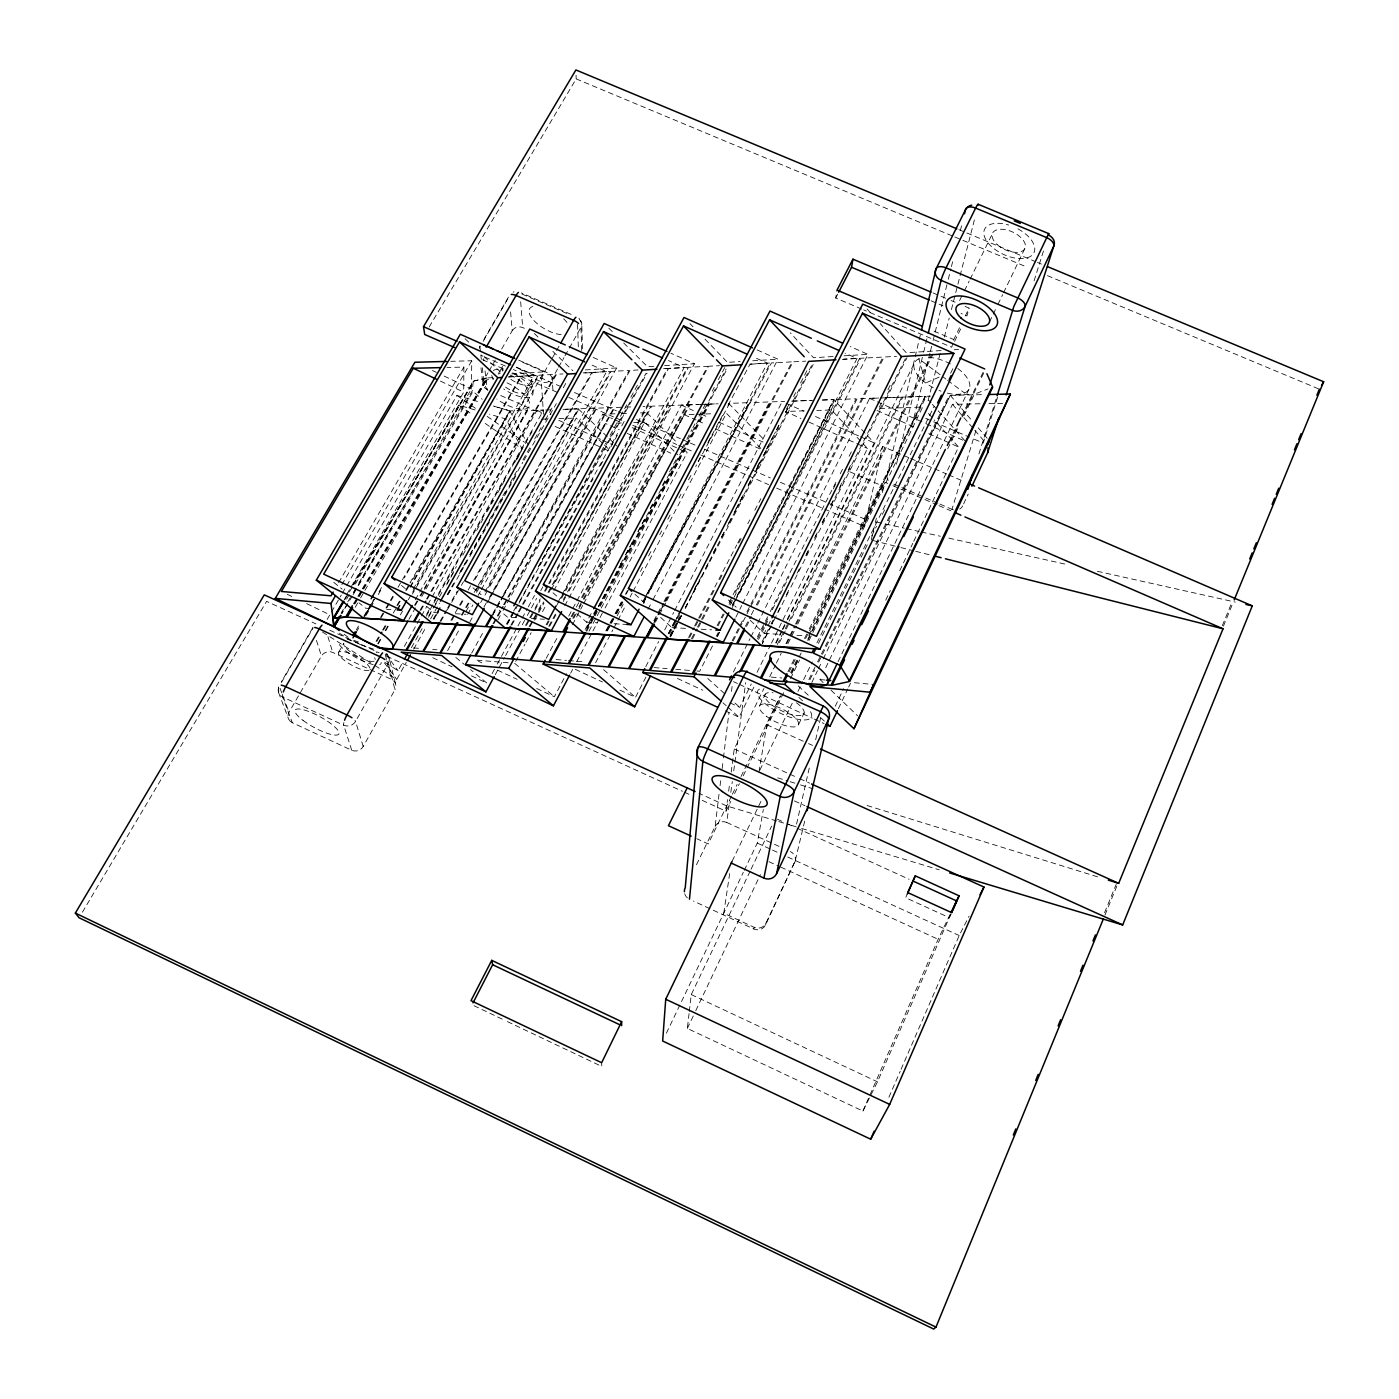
<?xml version="1.0" encoding="UTF-8"?>
<svg xmlns="http://www.w3.org/2000/svg" width="1399" height="1399" viewBox="0 0 1399 1399"><rect width="100%" height="100%" fill="white"/><g stroke="black" fill="none" stroke-linecap="round" stroke-linejoin="round"><path stroke-width="0.75" stroke-dasharray="5 3.75" d="M346.969 594.103L463.716 392.14L463.873 367.08L446.998 367.482M358.144 585.254L471.393 388.974L471.76 360.767L450.705 361.309M950.935 913.949L877.47 1081.812L862.921 1111.051L687.346 1028.422L689.06 1013.628M689.305 1011.512L691.263 994.584L750.126 871.175M696.457 864.739L715.134 826.407L719.034 794.265M720.065 785.713L721.097 777.144M722.146 768.576L723.178 760.007M723.44 757.856L728.896 712.878M731.502 691.456L732.272 685.038M702.211 800.35L725.994 811.21L727.532 799.598M728.652 791.169L729.771 782.74M731.17 772.196L734.248 749.007L763.941 688.5M715.134 826.407A8.744 8.411 8.1 0 1 726.728 822.455L729.648 800.945M730.82 792.341L732.289 781.586M733.741 770.832L734.615 764.379M734.912 762.228L745.702 682.66M729.683 873.536L723.755 913.232L754.166 927.31A8.919 8.674 16.9 0 0 765.952 923.183L795.174 861.015L765.585 924.896A8.884 8.656 16.9 0 1 753.834 929.006L693.362 901.026M861.732 309.057L835.71 298.022L837.022 290.1M758.94 772.056L766.809 724.787L781.079 695.443M744.251 870.37L757.279 843.09L763.329 809.514M753.834 929.006L754.166 927.31M765.585 924.896L765.952 923.183M796.556 824.133L809.934 765.078M815.669 739.774L820.916 716.568M908.668 457.63L882.699 446.438L864.53 526.479L776.602 488.111M804.67 821.178L794.737 862.851A8.796 8.464 16.5 0 0 790.348 851.536M871.21 540.084L876.578 517.35M882.437 492.553L884.885 482.218L890.883 484.823M886.914 476.045L921.067 331.86M896.444 464.241L923.13 354.314M923.655 352.216L927.747 335.305M929.933 353.23L913.162 420.854A8.114 7.187 13.1 0 1 919.982 416.815M930.457 351.132L932.556 342.668M933.081 340.552L934.654 334.221M935.179 332.105L947.753 281.391M948.277 279.275L950.9 268.713M951.425 266.597L953.523 258.15M960.326 230.678L962.425 222.214M928.079 400.604L941.09 349.802M944.36 337.089L949.239 318.045M951.407 309.581L957.371 286.288M957.913 284.172L975.278 216.425M959.522 327.751L953.786 339.537L951.757 347.232L863.725 309.896M278.593 686.944L278.786 693.152M965.083 306.433L969.087 308.112L966.971 315.947L961.008 313.428M953.401 509.813A8.237 7.38 15.7 0 1 951.985 509.341L976.554 428.496M978.933 453.958L996.473 397.876M997.574 397.299L983.217 443.046L971.326 437.957M1034.088 280.832L1044.528 247.571M479.35 347.826L480.084 345.99M907.776 892.597L905.678 897.738L949.291 917.674L951.722 912.655M1104.563 912.673L1116.175 884.378M1222.324 625.668L1232.274 601.413M1104.965 915.033L1117.399 884.728M1223.426 626.175L1233.358 601.937M888.907 1097.271L894.993 1083.298M895.85 1081.305L900.187 1071.319M901.061 1069.308L959.189 935.529L969.105 916.135M862.921 1111.051L938.134 939.289L950.148 914.351M963.596 503.92L968.213 494.092M835.238 706.268L843.649 688.605M885.707 600.223L890.376 590.413M899.714 570.775L912.795 543.284M913.739 541.308L958.577 447.05L934.165 419.857M838.403 708.663L847.742 689.008M848.668 687.049L850.54 683.114M687.346 1028.422L694.848 1012.649M695.775 1010.673L760.409 874.602M666.396 1033.179L743.306 872.329M751.053 869.216L771.618 826.127M838.071 661.692L968.965 389.289M811.787 682.555L817.471 670.768M818.432 668.792L822.227 660.923M823.172 658.964L950.288 395.375L973.267 394.238M989.46 321.997L992.293 316.139M993.238 314.18L996.997 306.364M997.942 304.422L1002.646 294.647M1003.59 292.688L1025.222 247.745M732.184 861.119L762.385 798.339M823.172 682.59L820.041 679.564L821.93 675.63M825.707 667.778L952.439 404.311L980.314 403.769M798.637 724.385L804.128 712.983M759.884 770.08L792.236 703.242M797.955 691.456L802.711 681.628M803.656 679.652L812.224 661.954M791.554 673.933L798.234 660.241M807.748 640.672L811.56 632.855M812.522 630.897L884.885 482.218M725.994 811.21L730.768 801.382M734.597 793.53L739.372 783.72M743.184 775.868L746.052 769.975M747.014 767.999L784.279 691.421M790.522 678.655L799.563 660.013M809.112 640.375L922.675 407.057L879.551 408.473M954.608 341.356L961.27 327.681M790.61 672.657L797.308 658.946M808.762 635.426L925.229 396.319L930.965 402.755M731.467 796.136L708.191 843.929L696.824 838.718M732.411 794.16L737.186 784.367M741.015 776.515L780.152 696.125M791.607 672.604L801.155 653.001M807.835 639.273L810.703 633.397M811.665 631.439L882.489 485.978L848.878 471.393M965.258 315.982L969.087 308.112M947.665 448.869L950.533 443.011M951.495 441.07L958.175 427.377M963.911 415.66L974.404 394.168L987.974 388.974M769.695 676.784L775.431 665.067M776.393 663.126L781.184 653.35M785.976 643.592L794.597 626.035M795.541 624.076L882.699 446.438M759.762 705.463L765.34 694.096M959.627 300.558L963.439 292.776M964.401 290.835L969.157 281.094M970.119 279.153L992.993 232.426M949.221 441.559L956.899 425.856M961.708 416.045L983.777 370.927M950.341 441.105L957.458 426.782M962.25 416.972L985.263 369.896M725.294 710.849L739.057 717.25L754.498 685.895M775.728 642.788L781.534 631.036M782.496 629.078L786.36 621.226M787.322 619.267L874.183 442.923L833.856 399.607L821.388 400.062M771.006 625.983L762.315 643.54L771.181 626.053M773.909 620.124L771.968 624.024L781.027 606.606M777.774 612.325L780.677 606.466M786.465 594.75L789.368 588.892M797.098 573.293L800.001 567.434M805.789 555.718L807.73 551.818M814.48 538.16L816.421 534.243M822.21 522.544L825.113 516.686M830.919 504.969L834.783 497.17M839.61 487.412L843.475 479.595M848.301 469.837L852.166 462.037M879.219 407.389L882.122 401.53M887.928 389.814L890.813 383.956M730.016 702.858L739.756 707.387L751.28 684.024M757.051 672.342L770.499 645.079M771.461 643.138L778.176 629.515M779.138 627.556L867.502 448.449L831.461 409.959L816.806 410.432M776.078 643.173L781.849 631.491M782.81 629.533L786.658 621.751M787.62 619.792L914.596 362.656M808.849 679.564L816.596 663.878M817.558 661.919L820.461 656.044M821.423 654.085L949.152 395.445M809.969 679.669L814.778 669.929M818.625 662.147L821.51 656.288M822.472 654.347L950.288 395.375L984.616 394.588M758.573 639.483L764.396 627.749M765.375 625.79L769.258 617.956M833.297 488.881L836.2 483.005M750.214 620.334L764.221 633.432L767.124 627.574M768.086 625.633L770.989 619.774M816.929 642.928L934.165 406.427M950.638 373.201L953.541 367.342M818.432 643.453L867.817 543.739M871.699 535.922L876.543 526.146M882.349 514.412L885.252 508.554M733.426 671.992L749.951 638.766M750.931 636.825L756.772 625.091M757.751 623.132L869.618 398.383L878.187 398.068M787.917 671.747L794.737 658.072M804.477 638.539L808.377 630.722M809.339 628.763L925.229 396.319L902.845 397.124L790.155 621.191M789.053 671.835L795.874 658.142M805.597 638.609L808.535 632.75M809.496 630.792L926.348 396.284L930.492 396.127M787.934 643.662L796.748 626.105M797.71 624.164L932.643 354.926M735.874 617.186L741.75 605.505M742.729 603.564L867.957 354.349L850.312 346.55M777.284 644.502L784.157 630.879M785.136 628.92L788.074 623.08M789.053 621.139L901.725 397.159L885.759 397.736M779.383 642.631L785.259 630.949M786.238 628.99L789.176 623.15M786.728 643.557L795.541 626M796.503 624.041L931.454 354.944M730.173 605.05L833.856 399.607L820.951 400.097M732.709 605.05L857.045 358.459L845.118 353.195M712.511 645.901L699.727 671.24L693.204 670.716M717.425 636.143L719.401 632.243M735.122 601.045L831.461 409.959M757.506 638.888L768.366 617.519M772.3 609.737L789.071 576.703M762.175 641.529L770.045 625.983M771.024 624.041L773 620.159M806.454 554.074L808.43 550.192M815.302 536.586L817.278 532.687M822.192 522.981L826.127 515.199M831.058 505.476L837.949 491.871M838.928 489.93L846.797 474.383M847.777 472.442L905.852 357.759M782.006 604.665L789.875 589.101M790.872 587.16L906.989 357.707M757.419 636.877L769.24 613.566M770.237 611.625L836.287 481.501M840.239 473.736L843.195 467.913M849.106 456.266L852.061 450.426M745.387 626.367L750.336 616.679M751.333 614.738L755.285 606.991M756.282 605.05L882.996 357.077L860.717 358.249L738.235 595.904M746.506 626.437L751.455 616.732M757.401 605.102L884.116 357.025L896.514 356.36M619.967 690.144L635.496 697.384L646.408 676.119M668.232 633.625L675.175 620.089M660.625 617.431L671.887 627.591L673.898 623.709M674.895 621.768L677.885 615.945M669.946 636.528L675.909 624.881M676.906 622.94L680.893 615.193M681.138 615.892L670.173 637.245L681.348 615.98M685.108 608.128L688.098 602.304M692.085 594.54L698.049 582.893M699.045 580.952L702.036 575.129M706.023 567.364L709.013 561.541M713.98 551.836L715.973 547.953M721.954 536.307L723.948 532.424M728.914 522.719L731.904 516.896M735.891 509.131L738.882 503.308M739.879 501.367L743.848 493.602M748.832 483.897L750.826 480.014M756.789 468.368L759.779 462.544M763.767 454.78L775.711 431.487M776.707 429.545L780.694 421.781M785.661 412.075L787.654 408.193M793.635 396.547L795.629 392.664M800.595 382.976L803.586 377.153M804.582 375.212L808.57 367.447M670.488 636.912L678.445 621.383M679.442 619.442L681.435 615.56M685.405 607.813L723.231 534.051M727.218 526.304L730.208 520.48M734.178 512.716L737.168 506.893M741.155 499.128L744.128 493.305M748.115 485.54L751.106 479.717M755.075 471.953L768.016 446.736M732.079 640.917L742.974 619.617M746.944 611.87L856.066 398.802L834.906 399.572L734.108 594.785M733.128 640.987L742.065 623.552M743.044 621.611L746.034 615.805M747.014 613.864L857.132 398.767L878.677 397.998M645.761 666.693L658.702 641.529M664.682 629.917L673.653 612.5M674.65 610.559L782.216 401.53M835.71 298.022L837.704 294.175M716.218 636.405L718.212 632.558M732.167 605.505L736.136 597.793M737.133 595.852L859.616 358.319L843.719 359.141M717.32 636.493L719.313 632.628M732.254 607.498L734.248 603.634M717.11 625.65L723.091 614.056M729.071 602.462L732.079 596.673M733.076 594.732L833.856 399.607M718.142 625.72L724.14 614.126M729.124 604.455L733.111 596.726M648.017 609.264L652.039 601.518M653.053 599.576L777.984 359.211L756.457 349.645M691.473 638.713L696.51 629.008M697.524 627.084L700.549 621.261M701.546 619.32L709.625 603.808M692.54 638.801L697.541 629.165M698.538 627.242L710.57 604.123M645.166 597.565L767.386 363.18L753.414 356.972M688.588 637.454L693.607 627.819M694.603 625.895L736.766 544.945M737.763 543.022L741.785 535.31M747.8 523.751L749.812 519.886M754.83 510.25L760.864 498.691M689.602 637.524L694.621 627.889M695.635 625.965L715.711 587.388M719.716 579.676L722.741 573.905M738.794 543.039L741.802 537.268M595.624 662.741L612.867 629.865M613.881 627.941L616.924 622.135M617.938 620.194L626.053 604.735M630.11 597.006L632.138 593.124M633.152 591.2L726.431 413.282L761.004 448.554M685.405 608.25L813.204 364.509M617.134 615.822L623.22 604.246M640.462 571.404L642.491 567.539M648.559 555.963L651.602 550.174M659.716 534.715L661.744 530.851M667.83 519.274L670.873 513.468M678.97 498.027L680.998 494.162M698.241 461.338L700.269 457.473M708.384 442.032L711.409 436.226M716.48 426.573L719.523 420.784M668.477 633.852L675.542 620.387M676.556 618.463L678.567 614.616M786.605 408.858L789.631 403.087M669.474 633.922L676.539 620.457M677.553 618.533L679.582 614.686M757.314 466.549L760.339 460.778M766.407 449.219L775.483 431.906M776.497 429.983L780.537 422.288M785.591 412.67L789.631 404.976M670.156 635.251L680.299 615.91M694.499 588.857L696.527 584.974M713.77 552.115L715.798 548.251M721.884 536.639L724.927 530.851M728.984 523.121L739.127 503.78M740.141 501.839L812.137 364.562M536.709 688.483L554.354 696.737L566.578 673.601M589.014 631.194L596.149 617.693M597.163 615.77L600.223 609.981M601.238 608.058L680.736 457.7M570.635 673.199L572.663 669.369M576.72 661.692L591.917 632.908M592.931 630.984L598.999 619.477M600.014 617.554L604.071 609.894M605.085 607.97L687.136 452.577L682.467 447.977M655.432 622.258L665.627 602.969M666.658 601.028L793.128 361.816L805.754 361.152M577 613.811L586.601 622.205L592.721 610.646M593.193 616.067L586.076 629.515L593.368 616.12M594.225 614.144L597.268 608.373M598.282 606.449L621.698 562.258M625.755 554.564L633.904 539.192M637.979 531.498L646.111 516.126M650.185 508.432L653.228 502.678M662.392 485.383L665.452 479.612M669.509 471.918L677.658 456.546M681.733 448.852L685.79 441.175M686.804 439.251L691.893 429.633M692.925 427.727L694.953 423.88M699.028 416.185L707.16 400.813M712.248 391.195L714.277 387.366M718.352 379.671L721.412 373.9M722.426 371.977L725.469 366.223M653.858 620.684L662.986 603.406M664 601.5L769.607 401.933L749.916 402.632L647.807 594.225M653.823 622.66L663.983 603.459M664.997 601.535L770.604 401.898L784.629 401.391M654.4 622.188L659.506 612.552M660.52 610.629L664.595 602.917M665.627 600.975L792.079 361.869L771.426 362.953L648.349 593.876M572.453 624.706L582.701 605.435M583.733 603.511L684.286 414.681L694.813 414.331M643.715 601.885L646.775 596.149M643.225 603.511L647.317 595.799M546.205 658.334L558.481 635.321M568.728 616.137L571.806 610.384M572.821 608.46L575.898 602.707M576.93 600.801L681.4 405.168L698.573 404.521M642.753 601.832L645.813 596.096M646.828 594.173L748.955 402.667L729.613 403.367L695.723 466.479M643.243 601.535L646.303 595.764M647.335 593.841L770.394 363.006L750.109 364.072L727.428 406.322M564.741 605.784L567.837 600.031M568.851 598.107L694.446 363.74L670.89 353.23M605.784 630.879L614.039 615.525M615.07 613.601L621.243 602.095M625.37 594.418L627.434 590.57M606.589 630.617L609.684 624.846M610.716 622.922L614.861 615.228M615.892 613.287L622.1 601.745M626.245 594.033L628.308 590.186M606.781 630.932L615.035 615.577M616.067 613.654L622.24 602.147M707.842 442.784L714.015 431.277M720.205 419.752L723.3 413.999M607.393 630.949L615.612 615.647M616.644 613.724L622.8 602.252M688.535 479.857L691.613 474.121M515.689 661.412L524.975 644.187M526.007 642.281L531.165 632.715M542.515 611.66L545.61 605.924M553.864 590.623L644.694 422.253L677.728 454.745M558.026 602.182L561.139 596.411M562.171 594.488L684.128 367.57L668.407 360.557M534.663 620.299L544.019 603.004M551.276 589.556L646.775 412.705L676.259 441.839M585.149 629.463L592.407 616.067M593.438 614.144L596.551 608.408M620.387 564.357L624.531 556.715M625.58 554.791L630.757 545.225M631.788 543.302L633.869 539.472M638.014 531.812L726.133 369.056M594.418 614.213L597.53 608.46M598.562 606.536L727.113 369.004M585.954 630.966L593.246 617.501M594.278 615.595L598.44 607.9M599.471 605.977L708.698 404.119L704.554 404.276M586.758 631.264L593.98 617.903M595.012 615.997L599.157 608.355M600.188 606.449L709.643 404.084L718.089 403.786M492.116 673.601L496.243 665.959M497.275 664.053L516.931 627.836M517.98 625.93L527.283 608.757M528.315 606.851L534.523 595.414M495.246 674.685L504.549 657.495M505.599 655.589L526.286 617.396M527.318 615.49L530.431 609.772M531.463 607.848L536.639 598.3M540.766 590.675L542.847 586.846M507.225 624.146L515.532 608.897M519.694 601.255L534.243 574.569M538.388 566.927L605.924 442.976M610.086 435.351L613.199 429.615M614.231 427.709L616.312 423.897M620.474 416.272L623.587 410.554M624.619 408.648L626.7 404.836M630.862 397.211L633.974 391.475M635.006 389.569L638.136 383.851M571.142 616.627L575.304 608.985M576.353 607.061L580.515 599.419M581.564 597.513L707.684 366.311L688.465 367.325L565.861 590.553M572.104 616.679L576.266 609.037M582.526 597.565L708.646 366.258L719.506 365.681M572.821 618.218L574.884 614.406M579.046 606.781L582.159 601.063M583.191 599.174L689.112 404.818L670.751 405.483L568.431 592.022M573.73 618.271L577.874 610.646M578.924 608.74L583.068 601.115M584.117 599.209L690.039 404.801L702.473 404.346M497.869 620.002L502.049 612.36M503.098 610.454L605.382 423.442L619.267 429.755M471.673 653.141L484.264 630.197M492.64 614.913L495.788 609.177M496.837 607.271L499.985 601.535M501.034 599.629L602.707 414.226L619.495 413.649M546.065 624.828L548.163 621.016M556.54 605.75L559.687 600.031M560.737 598.125L563.867 592.407M564.916 590.5L687.504 367.377L668.635 368.374L549.597 583.575M547.009 624.881L549.09 621.069M561.664 598.177L564.811 592.459M548.74 626.21L556.05 612.902M563.342 599.576L566.49 593.876M567.522 591.969L669.841 405.518L651.794 406.165L553.112 584.852M549.632 626.28L555.893 614.861M563.202 601.535L567.382 593.91M484.963 591.899L606.606 371.644L588.717 363.635M487.394 602.637L490.542 596.918M491.591 595.012L616.644 367.937L592.949 357.34M530.011 626.665L533.159 620.964M534.208 619.058L537.356 613.357M538.423 611.468L543.669 601.955M548.915 592.459L552.063 586.758M465.989 611.503L470.239 603.843M476.587 592.372L578.242 408.823L607.568 437.048M447.593 650.657L460.254 627.784M467.633 614.423L472.914 604.893M478.178 595.362L480.294 591.55M481.343 589.644L576.266 418.056L602.759 443.448M525.517 625.405L528.665 619.687M529.714 617.781L533.928 610.174M534.995 608.268L540.259 598.755M544.473 591.147L547.621 585.429M548.688 583.523L667.69 368.427L663.581 368.637M526.426 625.458L533.806 612.132M534.855 610.226L540.119 600.713M545.383 591.182L548.548 585.464M529.137 626.612L532.285 620.911M533.334 619.005L537.531 611.415M538.58 609.509L542.777 601.902M548.023 592.407L551.171 586.706M552.22 584.799L650.902 406.2L643.015 406.479M510.897 625.126L517.245 613.741M518.295 611.835L521.46 606.152M522.509 604.246L617.501 433.445M621.733 425.856L625.948 418.266M511.772 625.178L518.102 613.794M519.169 611.888L522.334 606.204M523.383 604.298L593.054 478.983M600.433 465.692L603.599 460.009M610.996 446.718L617.326 435.316M278.611 687.591A8.779 7.992 -19 0 0 282.633 696.999L292.356 722.741L351.726 750.249A8.516 7.887 -18.7 0 0 363.198 746.524L394.938 689.742L388.31 663.231A8.656 7.939 -14.3 0 0 386.701 653.823M506.368 624.094L512.716 612.692M513.765 610.803L518.015 603.196M538.125 567.085L646.111 373.236M507.26 624.164L517.857 605.155M518.907 603.249L647.038 373.201M385.232 662.531L398.033 670.733L403.349 661.255M428.828 615.787L434.127 606.327M435.194 604.42L442.626 591.165M446.876 583.593L456.424 566.543M462.789 555.176L469.172 543.809M476.604 530.536L482.97 519.169M487.219 511.597L493.585 500.23M497.834 492.658L505.266 479.385M514.815 462.335L521.18 450.968M411.411 647.754L422.078 628.711M428.479 617.291L432.746 609.667M433.812 607.761L437.013 602.06M446.613 584.922L455.147 569.69M517.018 459.257L519.151 455.444M374.967 665.557L396.721 679.459L406.252 662.427M413.667 649.171L426.38 626.472M430.63 618.9L439.426 603.109M440.318 607.778L433.952 619.145L440.475 607.813M447.732 594.488L451.982 586.915M459.397 573.642L465.762 562.258M470.012 554.669L483.792 530.011M484.841 528.123L493.322 512.943M494.389 511.055L497.572 505.354M498.639 503.465L506.053 490.192M510.285 482.603L516.651 471.218M523.016 459.851L530.431 446.578M534.68 438.989L541.046 427.604M545.278 420.015L548.46 414.331M549.527 412.443L553.759 404.853M563.307 387.785L566.49 382.084M492.885 613.322L502.451 596.254M503.518 594.348L629.095 370.455L611.188 371.4L488.164 589.399M492.71 615.28L502.293 598.195M503.343 596.306L630.005 370.403L638.101 369.983M492.99 623.657L502.556 606.589M503.605 604.7L613.969 407.529L596.813 408.158L490.105 597.635M493.847 623.709L503.395 606.641M504.462 604.753L507.645 599.069M508.711 597.163L614.826 407.494L623.552 407.196M557.571 369.004L552.238 378.464L553.112 393.661M558.621 367.098L563.954 357.654M565.004 355.748L568.204 350.082M569.271 348.194L580.97 327.383A8.027 7.03 -0.4 0 0 578.574 318.622M404.328 646.408L416.098 625.458M417.164 623.552L420.365 617.851M421.449 615.945L426.782 606.432M427.849 604.525L431.067 598.807M432.134 596.901L536.919 410.362L543.459 410.117M483.932 607.061L488.199 599.489M489.265 597.6L595.957 408.176L579.081 408.788L475.03 592.459M415.328 599.786L544.019 371.872L520.096 361.117M551.154 360.12L544.753 371.487A8.097 1.889 -66.7 0 0 541.343 381.752L543.494 414.279M552.238 358.214L559.722 344.958M408.945 619.285L415.381 607.883M421.833 596.481L425.051 590.78M426.118 588.892L529.207 406.549M488.356 587.458L610.296 371.435L592.686 372.361L474.401 580.62M469.977 621.611L472.11 617.816M480.661 602.654L487.079 591.287M377.713 643.785L380.93 638.101M385.232 630.529L389.517 622.94M397.036 609.684L401.338 602.112M409.924 586.968L509.778 410.851L493.392 405.99M378.307 643.89L381.525 638.224M385.809 630.652L390.094 623.097M397.596 609.859L401.88 602.304M410.467 587.178L505.826 418.966L489.423 414.139M413.142 589.381L534.243 375.457L516.546 367.5M526.863 392L531.55 383.711A16.875 6.733 29.9 0 0 516.283 367.36M461.338 615.123L468.84 601.867M474.209 592.407L578.242 408.823L563.727 409.347M462.16 615.175L469.662 601.92M440.842 621.348L446.246 611.888M447.313 609.981L460.271 587.283M461.338 585.394L463.506 581.599M450.968 620.317L458.487 607.079M459.572 605.172L463.873 597.618M468.175 590.046L472.477 582.474M473.544 580.585L591.812 372.414L583.156 372.868M451.825 620.369L456.126 612.797M460.428 605.225L464.73 597.653M433.148 619.11L439.636 607.761M447.208 594.523L453.696 583.191M460.166 571.841L468.822 556.732M469.889 554.843L522.859 462.212M523.926 460.323L556.347 403.612M448.047 594.575L516.144 475.45M440.038 621.296L446.508 609.947M447.593 608.04L457.298 591.025M338.61 652.354L343.874 643.173M498.551 373.411L502.346 366.8M374.355 599.367L372.186 603.144L374.565 599.419M426.59 614.231L429.843 608.565M434.18 601.01L543.669 410.064L527.598 410.641L420.767 595.904M426.293 616.172L432.798 604.823M433.882 602.934L437.135 597.268M438.219 595.379L533.649 428.951M292.356 722.741A8.516 7.799 -19.7 0 1 289.051 712.213L321.438 656.026A8.394 7.66 -16.4 0 1 332.752 652.441L391.493 679.354A8.411 7.747 -14.9 0 1 394.938 689.742M485.051 370.945L487.132 389.569A7.887 6.96 -3.9 0 1 483.704 380.231L487.936 372.886M488.985 371.05L495.316 360.05M501.664 349.033L512.226 330.689L510.548 311.4M419.997 610.349L425.436 600.923M426.52 599.034L555.77 374.32L539.035 375.194L412.373 594.138M420.837 610.401L426.258 600.958M427.342 599.069L556.61 374.267L563.01 373.935M508.414 297.165L483.285 340.482M346.637 599.104L350.992 591.567M355.346 584.048L458.697 405.133L475.083 409.942M347.249 604.141L341.811 613.566L351.953 596.656M353.79 592.809L357.06 587.143M355.206 607.323L359.543 599.804M360.627 597.915L363.88 592.284M364.964 590.395L485.331 381.752M408.281 599.751L411.568 594.103M412.653 592.214L538.195 375.247L521.74 376.104L404.311 577.909M400.359 614.895L402.545 611.118M414.524 605.312L418.896 597.758M419.98 595.869L526.811 410.676L510.583 410.851L410.816 582.858M415.311 605.365L419.683 597.81M338.61 582.683L463.873 367.08M312.694 627.924L281.374 681.855M281.409 682.485L312.677 628.658A8.639 7.852 -15.8 0 1 313.009 628.134M341.863 584.66L471.76 360.767M483.18 341.321L509.253 296.396M327.121 619.512L330.391 613.864M331.493 611.975L341.304 595.03M342.388 593.141L345.658 587.493M346.76 585.621L456.896 395.427L479.262 401.95M376.034 641.372L381.525 631.928M382.609 630.022L386.998 622.468M396.861 605.47L400.149 599.804M405.64 590.361L408.928 584.677M410.029 582.788L509.778 410.851L493.515 406.112M376.838 641.442L382.312 631.998M383.413 630.11L387.803 622.555M393.276 613.094L396.564 607.428M397.666 605.54L400.953 599.874M406.427 590.413L409.715 584.747M380.458 617.466L384.847 609.929M385.949 608.04L393.626 594.837M398.015 587.3L520.918 376.156L508.764 376.786M381.262 617.519L385.652 609.981M386.754 608.093L393.329 596.778M363.845 616.329L373.778 599.367M356.273 629.882L358.476 626.122M365.069 614.843L373.865 599.821M378.972 591.882L382.277 586.216M356.273 632.173L359.56 626.542M366.171 615.263L373.865 602.112M378.255 594.592L382.661 587.073M353.073 594.767L357.514 587.248M358.616 585.359L473.002 391.44L482.148 399.222M353.475 603.861L356.797 598.23M357.917 596.341L361.239 590.693M362.341 588.804L486.485 377.957L473.701 381.123L353.422 584.66M354.174 603.913L357.497 598.265M358.599 596.376L361.921 590.728M363.041 588.839L487.184 377.922L474.139 380.878L353.842 584.485M354.874 604.071L358.179 598.457M359.281 596.586L362.586 590.973M363.688 589.101L487.971 377.887L493.952 377.573M344.241 599.629L346.462 595.869M353.143 584.572L473.212 381.402L472.355 390.671L357.707 584.974M345.011 599.437L348.316 593.823M349.418 591.952L352.723 586.356M341.164 612.989L343.367 609.264M347.791 601.78L352.198 594.313M353.3 592.442L356.605 586.846M82.436 912.165L266.597 601.36L315.947 623.902M429.178 326.981L576.161 78.886L576.056 75.319M939.096 377.135L925.701 382.959L918.881 358.809L945.916 379.077M513.153 292.094L514.045 291.814M511.702 373.935L544.019 371.872M585.359 369.931L616.644 367.937M653.893 366.293L647.475 366.695L622.712 342.003M664.56 365.611L694.446 363.74M729.613 362.236L740.123 361.589M752.749 360.785L777.984 359.211M833.122 356.518L813.553 357.742L790.295 332.84M844.017 355.836L867.957 354.349M508.519 377.065L534.243 375.457M941.125 350.572L906.272 352.74L880.163 323.554M954.205 349.767L958.56 349.488M584.939 372.991L606.606 371.644M665.312 368.724L684.128 367.57M750.266 364.23L767.386 363.18M842.285 359.368L857.045 358.459M545.627 410.029L552.15 409.802M563.028 409.382L578.242 408.823M700.724 404.433L717.914 403.804M792.971 401.128L812.329 400.411M880.321 397.981L925.229 396.319M625.738 407.109L632.278 406.882M791.642 401.128L812.05 400.394M621.593 413.579L627.889 413.352M640.48 412.932L646.775 412.705M541.588 419.21L548.093 418.983M558.935 418.633L576.266 418.056M696.929 414.261L713.787 413.702M804.25 410.851L785.399 411.463L801.032 418.511M616.294 423.11L625.038 422.848M633.764 422.585L644.694 422.253M988.883 403.594L1006.038 403.262M369.896 608.478L365.699 608.25L358.983 602.794M386.666 609.387L390.863 609.632M438.377 612.797L434.127 612.57L424.317 604.438M455.374 613.741L466.007 614.318M516.231 617.693L507.557 617.204L499.321 610.191M531.393 618.533L544.403 619.25M586.601 622.205L597.181 622.8M614.109 623.744L626.787 624.444M671.887 627.591L686.524 628.413M701.161 629.235L711.619 629.812M764.221 633.432L779.453 634.289M796.853 635.268L805.562 635.758M413.527 647.912L422.043 648.594M432.693 649.451L436.96 649.801M556.068 659.559L566.473 660.398M568.554 660.573L574.814 661.062M576.895 661.237L585.219 661.902M654.015 667.568L667.078 668.617M675.787 669.317L691.019 670.541M771.181 677.099L781.936 677.973M508.204 662.776L475.957 660.083L481.833 662.829M820.041 679.564L826.477 680.159M854.387 682.712L873.71 684.496M876.683 522.037L904.279 528.192M906.395 528.665L919.126 531.515M921.241 531.987L940.355 536.254M948.837 538.143L1065.548 564.199M1097.376 571.299L1235.317 602.095M873.343 540.609L898.77 547.026M900.886 547.569L913.599 550.769M915.715 551.311L930.562 555.053M776.707 820.968L726.693 805.929L699.028 793.303M778.788 821.598L789.211 824.728M791.309 825.34L799.633 827.858M801.714 828.47L939.271 869.811M777.652 777.844L788.039 781.062M790.12 781.691L798.444 784.279M800.525 784.909L812.994 788.774M867.065 805.509L1097.883 876.911M360.522 644.624L374.495 649.451L376.961 652.791M353.772 640.357L361.362 643.033M958.84 229.628L964.89 232.164M966.901 233.003L1035.435 261.578M1037.446 262.417L1041.486 264.096M576.161 78.886L952.806 236.134M954.817 236.973L960.851 239.509M962.862 240.348L1027.321 267.244M1047.466 275.655L1319.362 389.184M933.046 292.933L939.044 295.469M941.055 296.308L949.064 299.683M951.058 300.523L955.062 302.219M931.157 300.837L937.12 303.356M939.114 304.195L943.101 305.874M933.99 331.161L953.786 339.537M925.718 418.388L931.664 420.942M933.658 421.798L969.35 437.1M571.142 314.39L521.39 292.916M910.679 458.505L932.643 467.983M934.654 468.84L946.633 474.016M948.627 474.873L964.611 481.763M521.984 294.07L569.41 314.548M893.839 484.141L899.854 486.747M901.865 487.621L923.917 497.17M925.911 498.044L937.942 503.255M939.953 504.112L951.985 509.341M892.894 485.698L898.892 488.303M900.886 489.16L922.903 498.709M924.896 499.565L936.91 504.777M938.904 505.634L950.918 510.845M512.226 330.689A7.799 6.838 -2.4 0 1 522.701 327.576L526.689 329.307M518.732 360.155L544.753 371.487A8.149 3.288 29.7 0 1 552.238 378.464A8.114 7.17 -1.8 0 1 541.343 381.752L513.381 369.546M516.214 367.098L560.789 386.544M574.464 392.507L616.434 410.799M618.445 411.673L626.437 415.171M636.423 419.525L680.404 438.691M682.397 439.566L696.387 445.669M704.379 449.149L750.354 469.207M752.347 470.081L770.342 477.916M780.327 482.288L826.302 502.328M828.313 503.203L866.068 519.676M505.406 366.066L483.424 356.465L483.897 360.61M482.62 359.77L504.584 369.353M512.576 372.851L557.344 392.385M568.798 397.386L624.758 421.816M632.75 425.296L676.696 444.497M678.707 445.372L692.68 451.475M700.672 454.955L746.646 475.03M748.64 475.887L768.611 484.614M500.737 395.532L541.553 413.422M869.618 398.383L875.494 401.006M877.453 401.88L924.354 422.918M926.313 423.792L963.439 440.44M877.051 410.467L914.841 427.429M928.761 433.673L958.577 447.05M786.133 403.297L803.743 411.219M815.477 416.5L858.531 435.876M860.49 436.768L874.183 442.923M808.867 422.043L867.502 448.449M766.809 724.787L806.558 742.712M808.552 743.603L812.522 745.387M681.4 405.168L693.344 410.572M701.319 414.174L709.276 417.776M719.226 422.271L763.05 442.084M684.286 414.681L696.02 419.997M697.979 420.872L705.796 424.422M715.571 428.846L762.507 450.076M734.248 749.007L797.675 777.739M799.651 778.631L809.566 783.125M602.707 414.226L612.535 418.686M614.493 419.578L622.345 423.145M632.156 427.604L687.136 452.577M627.189 433.358L670.821 453.189M794.37 800.91L804.915 805.702M536.919 410.362L542.882 413.072M558.778 420.312L600.503 439.303M602.479 440.213L612.412 444.742M555.141 426.433L602.287 447.925M604.263 448.834L608.18 450.618M777.319 819.184L785.189 822.787M787.165 823.679L795.034 827.264M796.993 828.156L909.175 879.306M329.762 630.215L379.112 652.756M386.666 656.218L682.415 791.292M684.391 792.201L690.337 794.912M726.728 822.455L780.415 847.007M757.279 843.09L771.146 849.438M772.528 850.067L779.068 853.058M787.759 857.045L959.189 935.529M768.925 861.697L778.771 866.208M780.729 867.1L938.134 939.289M733.461 681.645L737.413 683.464M739.372 684.373L812.259 718.142M814.235 719.051L824.081 723.615M677.396 678.428L702.735 690.197M575.321 669.334L602.497 681.995M497.519 670.156L517.123 679.319M432.711 657.722L452.069 666.798M471.446 675.874L486.939 683.132L470.536 669.596M691.263 994.584L877.47 1081.812M432.431 370.543L436.331 372.379M444.13 376.069L471.393 388.974M440.44 381.123L463.716 392.14M473.999 1005.706L505.459 1020.658M507.417 1021.602L601.797 1066.44L601.657 1062.715M287.215 594.278L294.997 598.02M306.661 603.634L329.989 614.878M322.4 631.963L373.148 664.403M339.467 633.222L350.45 640.252M458.697 405.133L472.81 414.891M485.173 423.442L522.247 449.079L505.826 418.966M456.896 395.427L476.482 408.998M487.149 416.395L524.52 442.294M947.595 380.336L964.506 392.997M344.137 634.272L350.782 639.273M333.784 582.351L342.178 589.171M455.794 657.425L463.996 664.193M401.461 585.464L408.001 590.885M514.657 663.318L554.354 696.737M472.949 587.755L481.186 594.767M578.924 318.185L581.739 323.414L582.544 348.806M603.599 669.666L635.496 697.384M553.007 592.809L559.408 598.405M722.951 702.788L726.186 705.673M727.795 707.125L739.057 717.25M634.884 594.173L644.537 602.899M707.737 678.48L725.347 694.376M734.965 703.05L739.756 707.387M798.881 697.436L803.551 701.773M820.671 717.687L825.323 722.024M728.407 599.944L736.189 607.218M798.217 685.86L809.007 695.933M465.063 338.715L471.393 344.679M484.071 356.605L503.08 374.477M604.333 444.934L609.002 449.429M609.125 438.534L616.837 445.966M534.383 333.504L539 337.981M552.85 351.376L572.838 370.718M831.006 690.162L857.639 715.886M608.792 328.1L613.427 332.735M728.652 403.402L764.536 440.195M690.004 323.676L693.012 326.771M705.009 339.153L727.515 362.376M928.429 413.457L932.731 418.249M867.1 308.969L871.455 313.831M932.399 404.346L936.7 409.173M938.134 410.781L965.397 441.315M950.288 395.375L972.62 421.361M978.216 427.867L989.39 440.842M952.439 404.311L973.424 428.654M974.823 430.28L987.414 444.882M386.823 653.7L388.939 657.128L395.55 683.779M384.375 662.794L396.721 679.459M385.704 653.963L398.033 670.733M509.778 410.851L528.088 444.76M278.506 692.383L288.579 718.911M280.01 688.203L289.051 712.213M316.436 640.392L321.438 656.026M351.726 750.249L343.734 725.224A8.709 2.151 -64.3 0 1 343.909 722.444M327.943 636.755L332.752 652.441M363.198 746.524L355.556 721.412A8.691 2.203 28.5 0 0 354.944 720.398M385.285 654.645L391.493 679.354M480.994 367.78L482.882 384.148M479.962 346.287A8.149 3.253 30.3 0 0 479.927 346.935L480.626 353.178M480.871 355.259L481.343 359.421M482.288 367.745L483.704 380.231M520.673 301.817L522.701 327.576M577.542 324.306L578.347 347.547M581.704 350.484L580.97 327.383A8.062 3.445 29.9 0 0 580.2 325.372M888.26 480.417A8.184 7.345 12.9 0 1 887.578 473.387M962.687 505.896A8.237 7.38 15.7 0 1 959.731 509.026M1017.877 228.859A27.333 14.655 25.3 0 1 1028.038 257.521A27.333 14.655 25.3 0 1 986.085 240.086A27.333 14.655 25.3 0 1 1008.627 225.012M810.528 711.741A29.904 10.073 26 0 1 781.289 713.665A29.904 10.073 26 0 1 761.073 688.535M796.433 702.753A21.65 7.292 26 0 1 798.881 715.623A21.65 7.292 26 0 1 769.642 703.12A21.65 7.292 26 0 1 773.017 692.75M687.416 897.896A8.849 8.604 5 0 1 684.653 893.471M507.033 382.836A25.217 9.863 29.9 0 1 529.102 406.742A25.217 9.863 29.9 0 1 496.872 399.065M487.866 390.566A25.217 9.863 29.9 0 1 493.567 378.937M957.755 368.497A30.271 14.497 25.6 0 1 969.245 388.73A30.271 14.497 25.6 0 1 946.896 393.014M941.002 391.178A30.271 14.497 25.6 0 1 939.026 390.426M933.238 387.698A30.271 14.497 25.6 0 1 919.738 358.441M928.936 357.375A30.271 14.497 25.6 0 1 952.422 365.017M561.156 334.623A23.066 9.758 30.1 0 1 533.946 320.563A23.066 9.758 30.1 0 1 534.401 306.154M563.64 318.78A23.066 9.758 30.1 0 1 567.504 323.204M482.795 356.168A8.097 7.117 -3.7 0 1 481.029 354.874M479.367 348.159A8.097 7.117 -3.7 0 1 479.927 346.935M513.153 373.498A23.346 9.216 29.8 0 1 532.459 395.165A23.346 9.216 29.8 0 1 503.675 388.922M493.41 379.112A23.346 9.216 29.8 0 1 491.731 375.492M493.322 370.49A23.346 9.216 29.8 0 1 503.64 370.053M531.55 383.728A16.875 6.733 29.9 0 1 509.376 378.255M502.766 371.155A16.875 6.733 29.9 0 1 504.007 365.454M510.18 375.107A16.91 6.68 29.8 0 1 527.003 391.737A16.91 6.68 29.8 0 1 504.672 386.474M498.569 374.093A16.91 6.68 29.8 0 1 500.108 373.481M551.031 413.999A7.904 7.03 -2.1 0 1 550.297 414.331M312.677 628.658A8.604 2.361 29.1 0 1 313.061 627.591M386.649 660.993A8.604 2.396 28.7 0 1 388.31 663.231L355.556 721.412A8.779 8.079 -17.9 0 1 343.734 725.224L282.633 696.999A8.674 2.396 -64.1 0 1 282.72 694.166M381.228 662.479A24.57 6.803 28.9 0 1 379.724 664.63M373.236 664.56A24.57 6.803 28.9 0 1 351.359 654.854A24.57 6.803 28.9 0 1 337.841 641.949M347.232 639.326A24.57 6.803 28.9 0 1 363.058 645.988M368.951 670.296A17.82 4.862 28.8 0 1 343.647 659.803A17.82 4.862 28.8 0 1 347.004 652.511A17.82 4.862 28.8 0 1 369.913 668.215M374.145 661.115A17.802 4.931 28.9 0 1 356.063 655.536A17.802 4.931 28.9 0 1 343.717 643.61M374.547 657.722A17.802 4.931 28.9 0 1 375.212 659.541M371.102 605.033L364.614 616.382L371.26 605.067M996.997 244.405A17.907 9.601 25.3 0 0 1024.907 248.55A17.907 9.601 25.3 0 0 1004.36 229.488A17.907 9.601 25.3 0 0 996.997 244.405M766.407 716.253A21.702 7.205 26 0 0 798.427 724.997A21.702 7.205 26 0 0 772.021 705.113A21.702 7.205 26 0 0 766.407 716.253M303.093 720.415A24.92 6.121 28.6 0 0 338.785 734.108A24.92 6.121 28.6 0 0 309.057 711.601A24.92 6.121 28.6 0 0 303.093 720.415"/><path stroke-width="1.5" d="M1048.551 234.735L1048.708 233.546L1013.855 306.451L989.775 384.952M732.062 861.399L665.732 999.253L662.654 1041.013L870.703 1139.206L889.677 1104.388L983.969 887.053L806.908 806.593M689.462 899.225L702.858 761.371A10.632 1.154 -65.7 0 1 707.702 748.832L743.289 677.029A10.475 1.119 -65.9 0 1 747.171 671.905L823.312 706.023A10.51 9.863 13.7 0 1 828.628 719.226L807.153 810.668M838.683 292.251L851.554 267.261L852.953 259.182L931.034 292.094M731.24 863.078L763.906 878.1L780.625 794.597L823.312 706.023M763.906 878.1A9.566 9.233 14.9 0 0 776.567 873.71L794.16 791.677L828.628 719.226A10.527 3.567 25.7 0 0 819.849 711.357L743.289 677.029A10.458 3.532 26.4 0 0 733.321 676.469L697.769 747.94L685.248 887.753A8.849 8.604 5 0 0 684.391 891.723M921.504 330.147L935.966 269.063L965.572 209.535A9.566 8.149 12.3 0 1 971.728 205.163M928.271 333.189L941.09 280.342A9.776 0.944 -67 0 1 946.039 267.856L975.645 208.084A9.706 0.927 -67.1 0 1 978.163 205.041M964.523 213.767L965.572 209.535A9.548 5.159 26 0 1 975.645 208.084L1046.452 237.498A9.601 5.194 24.7 0 1 1053.744 246.189L1006.126 394.955M967.881 489.265L972.427 474.733M997.12 395.795L1025.065 306.468L1053.744 246.189A9.618 8.202 14.5 0 0 1048.446 235.084M971.92 486.24L987.607 452.804L998.851 417.689M949.694 872.941L1122.68 924.931L1252.28 605.872L978.601 487.796M907.339 894.031L915.261 875.844L959.084 895.815L951.722 912.655L907.776 892.597L915.261 875.844M1013.331 1135.009L1015.814 1128.941M1035.715 1080.448L1038.198 1074.38M1058.116 1025.869L1060.599 1019.801M1080.5 971.291L1082.983 965.223M1092.951 940.967L1095.434 934.917M1249.692 558.97L1252.175 552.902M1253.836 548.863L1256.337 542.795M1272.093 504.392L1274.576 498.324M1276.238 494.284L1278.721 488.216M1294.477 449.813L1296.96 443.763M1298.622 439.706L1301.122 433.655M1316.879 395.252L1319.362 389.184M695.146 791.537L264.271 594.872L75.354 913.075L79.113 917.779L933.71 1329.05L935.983 1327.109L1103.304 919.073M1234.198 599.909L1323.646 381.752L1047.519 266.614M1108.288 880.128L1118.675 883.346L1223.041 628.798L964.925 516.913M870.703 1139.206L874.165 1131.214M951.74 912.096L956.619 900.921L913.11 881.09M988.901 394.501L1010.358 394.011L870.038 692.208L809.881 686.489L853.967 728.739L873.71 684.496M987.414 444.882L1010.358 394.011M853.967 728.739L989.39 440.842M776.567 873.71L807.765 807.608M826.057 724.542L829.992 726.361L837.459 710.64M827.718 683.237A32.037 11.297 26 0 0 789.683 653.298A32.037 11.297 26 0 0 779.82 670.243A32.037 11.297 26 0 0 827.718 683.237L837.127 663.651M951.075 912.428L959.084 895.815M761.353 645.499L819.954 649.101L965.083 349.085L862.746 304.108L712.301 599.944L761.353 645.499L784.769 647.457M953.856 353.37L816.439 636.37L720.625 592.669L862.518 313.166L953.856 353.37L901.463 356.535L862.518 313.166M991.856 387.488L848.896 681.628L832.108 685.283L844.524 659.873M769.992 683.184L784.891 684.408L786.798 680.491M621.646 1021.672L601.657 1062.715L470.991 1000.652L491.748 960.361L621.646 1021.672L621.646 1025.642M852.166 644.24L854.072 640.34M861.714 624.706L868.394 611.031M945.374 449.411L839.785 665.259L813.588 653.228L815.512 649.328M947.298 445.477L949.221 441.559M956.899 425.856L960.746 418.021M898.927 546.432L830.971 685.213L808.045 683.551M903.737 536.639L913.32 517.018M687.171 787.899L668.442 825.69L691.158 836.112M771.951 617.833L901.463 356.535M814.026 648.786L812.085 652.703L785.976 647.58M937.557 402.982L941.422 395.165M949.169 379.514L951.11 375.614M729.526 679.809L731.467 675.909M786.955 673.688L783.055 681.505L764.816 679.984M787.095 675.734L784.174 681.593L806.908 683.481M842.478 343.087L769.975 311.05L620.317 595.344L669.177 639.186L723.161 642.491L734.895 619.127M760.636 677.606L770.429 658.142M761.738 677.711L771.531 658.212M644.764 668.617L642.771 672.499L693.974 676.749L695.933 672.867M715.798 630.057L719.978 630.284L728.792 612.814M741.732 669.964L754.551 644.712M739.669 671.835L753.466 644.642M744.408 628.308L736.486 643.802L714.329 642.281M744.53 630.302L737.605 643.872L760.199 645.429M980 894.8L983.969 887.053M678.882 614.004L808.587 361.414L835.972 359.753M545.173 660.258L543.127 664.088L634.656 706.775L650.57 675.734M731.082 642.858L714.224 675.787L693.204 674.038L710.167 641.179M732.149 642.928L715.274 675.874L734.562 677.483M852.953 259.182L837.022 290.1L922.116 326.124M473.019 1002.873L492.64 964.733L491.748 960.361M709.118 641.109L692.155 673.951L671.537 672.237L688.605 639.448M752.54 347.914L684.006 317.486L535.485 591.112L584.048 633.362L633.904 636.405L643.995 617.011M626.787 624.444L631.019 624.671L639.098 609.177M687.591 639.378L670.523 672.15L650.29 670.471L667.463 637.769M631.666 591.27L628.431 588.367L769.59 319.794L811.333 338.243M666.466 637.699L649.293 670.383L629.445 668.739L652.808 624.584M470.624 655.047L465.395 664.612L553.427 705.813L569.62 675.122M654.417 624.181L647.282 637.699L668.127 639.116M593.753 608.722L722.444 365.926L741.697 364.754M644.712 637.944L628.466 668.652L608.985 667.026L625.336 636.388M653.385 624.129L646.233 637.612L625.79 636.213M624.374 636.318L608.023 666.956L588.909 665.364L605.347 634.761M666.956 351.481L604.141 323.466L456.966 587.195L505.144 627.959L551.363 630.757L561.646 611.555M604.525 634.481L587.965 665.277L569.201 663.721L585.726 633.187M555.963 606.029L548.74 619.495L464.713 580.742L603.546 331.615L638.923 347.389M465.395 664.612L508.729 668.355L513.905 658.754M523.243 641.442L525.324 637.594M584.922 632.89L568.274 663.651L549.842 662.112L566.455 631.614M546.607 587.213L543.407 584.415L683.516 325.915L747.416 354.314M485.925 691.875L441.647 655.466L401.128 652.109L485.925 691.875L494.214 676.591M513.835 605.715L642.316 370.14L656.953 369.231M570.092 618.533L562.8 631.911L543.861 630.617M570.023 620.509L563.762 631.981L583.068 633.292M567.627 627.749L548.933 662.042L530.833 660.538L547.551 630.075M546.642 630.022L529.941 660.468L512.174 658.981L528.962 628.571M478.668 603.284L472.372 614.668L391.668 577.332L529.084 336.914L584.73 361.851M565.301 344.958L529.766 329.045L384.113 583.558L431.836 622.94L474.768 625.528L484.229 608.355M528.088 628.501L511.282 658.912L493.83 657.46L510.722 627.084M509.848 627.014L492.955 657.39L475.817 655.956L492.798 625.615M404.416 659.366L407.599 653.683M407.319 660.538L410.502 654.854M440.475 601.22L567.627 374.058L576.283 373.533M491.818 615.228L485.436 626.612L467.826 625.405M491.644 617.186L486.327 626.665L504.252 627.906M491.941 625.563L474.961 655.886L458.103 654.487L475.17 624.164M474.331 624.111L457.263 654.417L440.702 653.036L457.858 622.747M514.115 358.441L460.306 334.256L316.331 580.165L363.53 618.271L403.542 620.666L412.11 605.47M560.789 343.07L573.625 320.336A8.027 1.854 -67.1 0 1 575.898 317.241M392.839 647.772L407.861 621.173M397.159 609.964L401.356 610.191L406.707 600.731M457.036 622.695L439.881 652.966L423.6 651.619L439.776 623.237M438.954 623.185L422.778 651.549L406.777 650.22L423.04 621.856M371.12 598.807L497.799 377.73L502.101 377.468M422.253 621.803L405.99 650.15L390.234 648.839M418.913 612.237L413.492 621.681L397.089 620.561M419.735 612.29L414.314 621.751L430.997 622.887M446.491 361.432L414.908 362.254L275.288 598.387L334.186 626.787L340.726 615.455L334.186 626.787L339.17 630.529M1321.513 385.477L1323.646 381.752M333.172 592.057L330.986 595.799L281.391 591.462L413.265 368.252L440.685 367.622M334.186 626.787L330.951 603.476L335.323 595.957M510.652 364.842L459.537 341.863L323.694 574.167L401.356 610.191M352.968 635.513L355.171 631.753M352.968 637.822L356.273 632.173M352.373 605.75L345.728 617.046L333.574 618.271L343.507 601.465M351.953 607.673L346.41 617.099L333.959 618.113L343.892 601.308M352.688 607.796L347.179 617.151L362.743 618.218M343.122 601.5L333.119 618.445L333.452 626.07L338.96 616.732M454.675 347.564L424.719 334.501L423.495 326.667L575.898 69.95L956.829 228.789M363.53 618.271L379.374 619.355M380.161 619.407L396.284 620.509M431.836 622.94L448.817 624.111M449.674 624.164L466.951 625.353M505.144 627.959L523.401 629.218M524.328 629.27L542.917 630.547M584.048 633.362L603.721 634.709M604.718 634.779L624.776 636.143M669.177 639.186L690.459 640.655M691.526 640.725L713.245 642.211M543.127 664.088L589.766 667.97L634.656 706.775M275.288 598.387L330.951 603.476M826.477 680.159L830.761 680.561M377.52 647.527L389.464 648.786M1245.914 604.455L1252.28 605.872M934.794 556.12L941.16 557.711M945.392 558.778L1223.041 628.798M1048.778 233.65L978.111 204.237M1014.223 220.885L1020.256 223.385M851.554 267.261L929.163 299.998M968.615 483.494L974.596 486.083M954.922 512.576L960.921 515.182M492.71 348.823L486.712 346.2A8.149 3.253 30.3 0 0 483.442 345.186M496.715 350.554L514.727 358.406M423.495 326.667L457.036 341.286M959.819 358.004L984.739 368.951M817.296 340.884L839.155 350.554M642.858 349.155L662.514 357.917M569.253 346.725L587.02 354.681M820.479 748.972L1118.675 883.346M811.542 784.017L1122.68 924.931M712.301 599.944L819.954 649.101M628.431 588.367L719.978 630.284M620.317 595.344L723.161 642.491M543.407 584.415L631.019 624.671M535.485 591.112L633.904 636.405M456.966 587.195L551.363 630.757M384.113 583.558L474.768 625.528M642.771 672.499L717.442 707.194M316.331 580.165L403.542 620.666M665.732 999.253L889.677 1104.388M413.265 368.252L436.558 379.286M492.64 964.733L619.687 1024.715M75.354 913.075L935.983 1327.109M391.668 577.332L394.938 580.043M508.729 668.355L553.427 705.813M693.974 676.749L721.342 701.336M784.891 684.408L794.23 693.1M826.879 723.475L829.992 726.361M720.625 592.669L723.738 595.572M459.537 341.863L497.799 377.73M529.084 336.914L567.627 374.058M603.546 331.615L631.876 359.77M634.866 362.726L642.316 370.14M683.516 325.915L713.455 356.693M716.445 359.77L722.444 365.926M769.59 319.794L804.25 356.78M840.414 666.099L849.753 681.453L992.73 387.156L986.925 373.725M987.886 447.96A8.149 7.24 15.6 0 1 987.607 452.804M733.321 676.469A10.458 9.793 7.7 0 1 747.171 671.905M518.434 292.426A8.009 2.046 -67.2 0 0 516.074 295.486L486.712 346.2A8.079 2.099 -66.8 0 0 486.17 347.197M511.282 294.455A8.062 3.41 30.5 0 1 516.074 295.486L573.625 320.336A8.062 3.445 29.9 0 1 578.574 323.501M344.556 720.258A8.709 2.151 -64.3 0 1 346.969 714.959L379.916 656.673A8.586 2.116 -64.7 0 1 382.627 652.861M351.971 717.792A8.691 2.203 28.5 0 0 346.969 714.959L285.746 686.699A8.691 2.168 28.9 0 0 281.234 685.16M283.332 691.98A8.674 2.396 -64.1 0 1 285.746 686.699L319.217 628.938A8.551 2.343 -64.6 0 1 322.05 625.161M314.688 627.469A8.604 2.361 29.1 0 1 319.217 628.938L379.916 656.673A8.604 2.396 28.7 0 1 384.9 659.559M1017.58 297.865L946.039 267.856A9.671 4.984 26.1 0 0 935.966 269.063A9.688 8.342 12 0 0 941.09 280.342L1012.456 310.333A9.741 8.394 14.5 0 0 1025.065 306.468A9.723 5.019 24.9 0 0 1017.58 297.865M785.136 783.965L707.702 748.832A10.597 3.253 26.4 0 0 697.769 747.94A10.597 10.055 5.5 0 0 702.858 761.371L780.082 796.451A10.65 10.143 13.2 0 0 794.16 791.677A10.667 3.288 25.8 0 0 785.136 783.965M953.891 318.168A27.77 14.007 25.5 0 0 996.822 325.425A27.77 14.007 25.5 0 0 964.768 296.466A27.77 14.007 25.5 0 0 953.891 318.168M961.078 318.08A18.17 9.163 25.5 0 0 989.163 322.784A18.17 9.163 25.5 0 0 968.108 303.845A18.17 9.163 25.5 0 0 961.078 318.08M722.356 791.572A30.411 9.094 26.1 0 0 766.897 804.722A30.411 9.094 26.1 0 0 729.578 777.582A30.411 9.094 26.1 0 0 722.356 791.572M353.807 633.327A26.406 7.537 29 0 0 392.524 648.209A26.406 7.537 29 0 0 362.831 623.447A26.406 7.537 29 0 0 353.807 633.327"/></g></svg>
